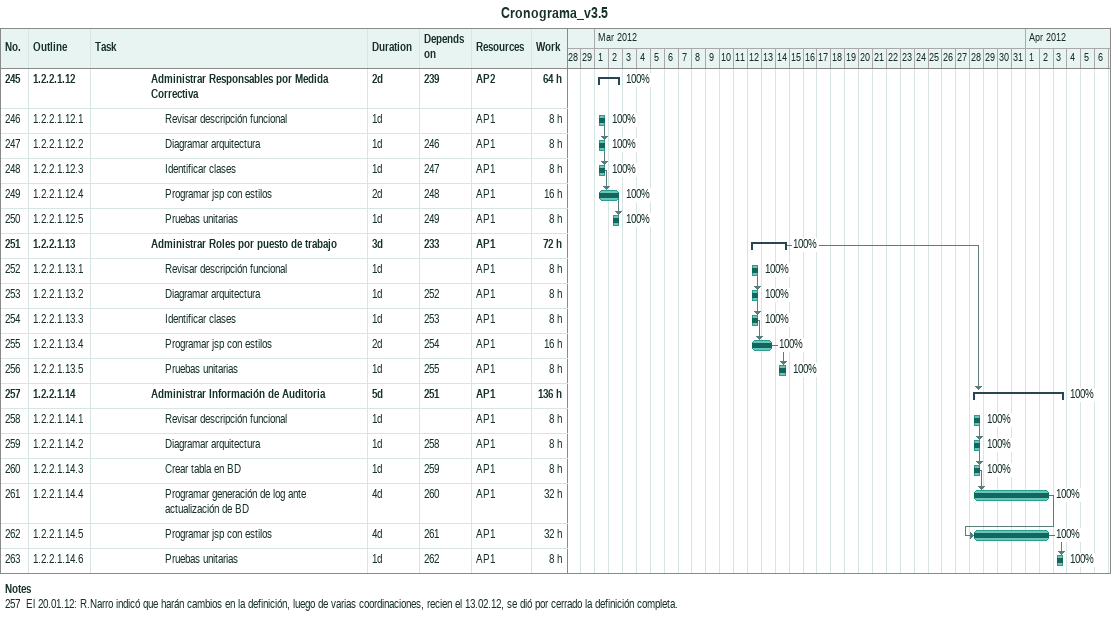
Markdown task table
Cronograma_v3.5

| ID | WBS | Task | Duration | Start | Finish | Predecessors | Resources | % complete | Work (h) |
|---|---|---|---|---|---|---|---|---|---|
| 245 | 1.2.2.1.12 | **Administrar Responsables por Medida Correctiva** | 2d | 2012-03-01 | 2012-03-02 | 239 | AP2 | 100 | 64 |
| 246 | 1.2.2.1.12.1 | Revisar descripción funcional | 1d | 2012-03-01 | 2012-03-01 |  | AP1 | 100 | 8 |
| 247 | 1.2.2.1.12.2 | Diagramar arquitectura | 1d | 2012-03-01 | 2012-03-01 | 246 | AP1 | 100 | 8 |
| 248 | 1.2.2.1.12.3 | Identificar clases | 1d | 2012-03-01 | 2012-03-01 | 247 | AP1 | 100 | 8 |
| 249 | 1.2.2.1.12.4 | Programar jsp con estilos | 2d | 2012-03-01 | 2012-03-02 | 248 | AP1 | 100 | 16 |
| 250 | 1.2.2.1.12.5 | Pruebas unitarias | 1d | 2012-03-02 | 2012-03-02 | 249 | AP1 | 100 | 8 |
| 251 | 1.2.2.1.13 | **Administrar Roles por puesto de trabajo** | 3d | 2012-03-12 | 2012-03-14 | 233 | AP1 | 100 | 72 |
| 252 | 1.2.2.1.13.1 | Revisar descripción funcional | 1d | 2012-03-12 | 2012-03-12 |  | AP1 | 100 | 8 |
| 253 | 1.2.2.1.13.2 | Diagramar arquitectura | 1d | 2012-03-12 | 2012-03-12 | 252 | AP1 | 100 | 8 |
| 254 | 1.2.2.1.13.3 | Identificar clases | 1d | 2012-03-12 | 2012-03-12 | 253 | AP1 | 100 | 8 |
| 255 | 1.2.2.1.13.4 | Programar jsp con estilos | 2d | 2012-03-12 | 2012-03-13 | 254 | AP1 | 100 | 16 |
| 256 | 1.2.2.1.13.5 | Pruebas unitarias | 1d | 2012-03-14 | 2012-03-14 | 255 | AP1 | 100 | 8 |
| 257 | 1.2.2.1.14 | **Administrar Información de Auditoria** | 5d | 2012-03-28 | 2012-04-03 | 251 | AP1 | 100 | 136 |
| 258 | 1.2.2.1.14.1 | Revisar descripción funcional | 1d | 2012-03-28 | 2012-03-28 |  | AP1 | 100 | 8 |
| 259 | 1.2.2.1.14.2 | Diagramar arquitectura | 1d | 2012-03-28 | 2012-03-28 | 258 | AP1 | 100 | 8 |
| 260 | 1.2.2.1.14.3 | Crear tabla en BD | 1d | 2012-03-28 | 2012-03-28 | 259 | AP1 | 100 | 8 |
| 261 | 1.2.2.1.14.4 | Programar generación de log ante actualización de BD | 4d | 2012-03-28 | 2012-04-02 | 260 | AP1 | 100 | 32 |
| 262 | 1.2.2.1.14.5 | Programar jsp con estilos | 4d | 2012-03-28 | 2012-04-02 | 261 | AP1 | 100 | 32 |
| 263 | 1.2.2.1.14.6 | Pruebas unitarias | 1d | 2012-04-03 | 2012-04-03 | 262 | AP1 | 100 | 8 |

Notes
- 257: El 20.01.12: R.Narro indicó que harán cambios en la definición, luego de varias coordinaciones, recien el 13.02.12, se dió por cerrado la definición completa.
